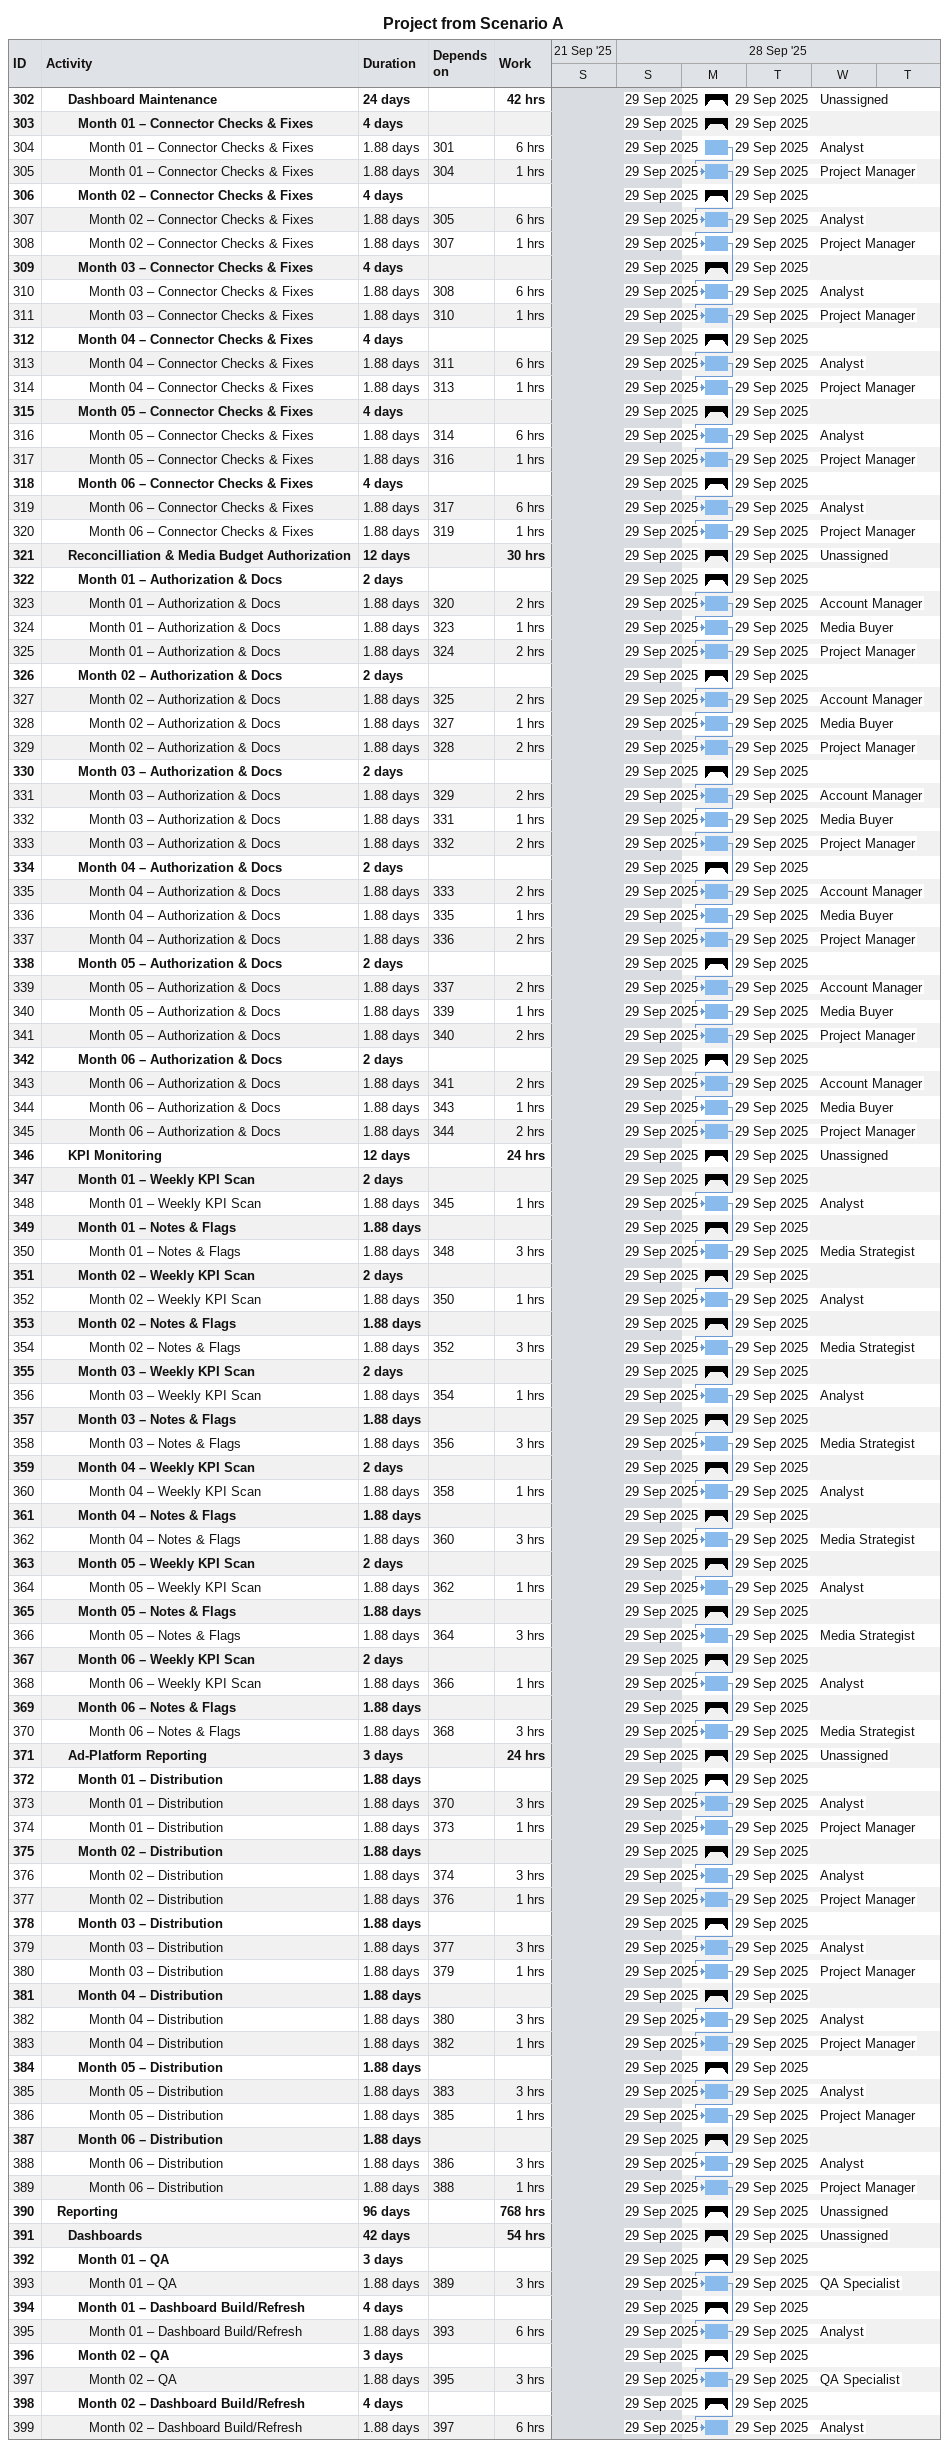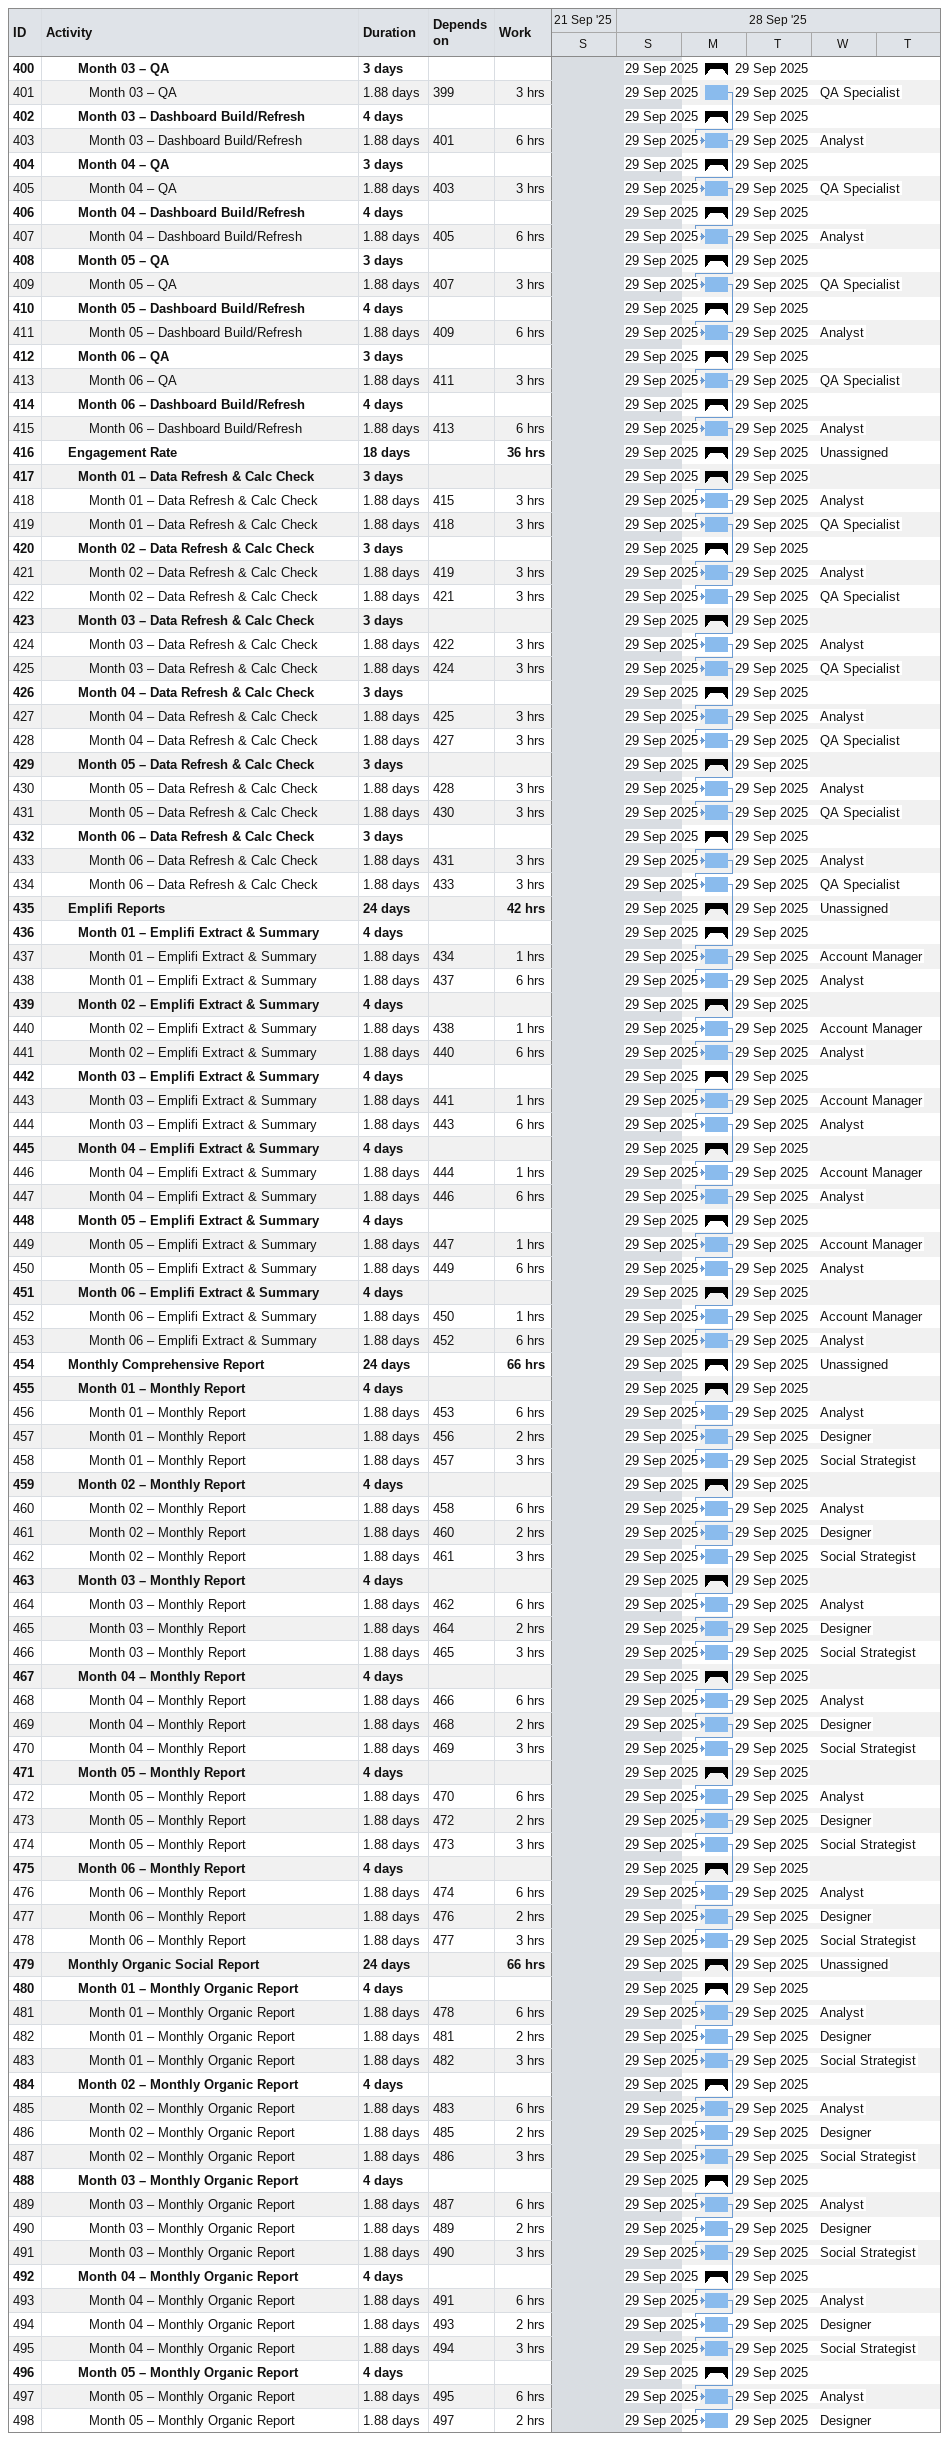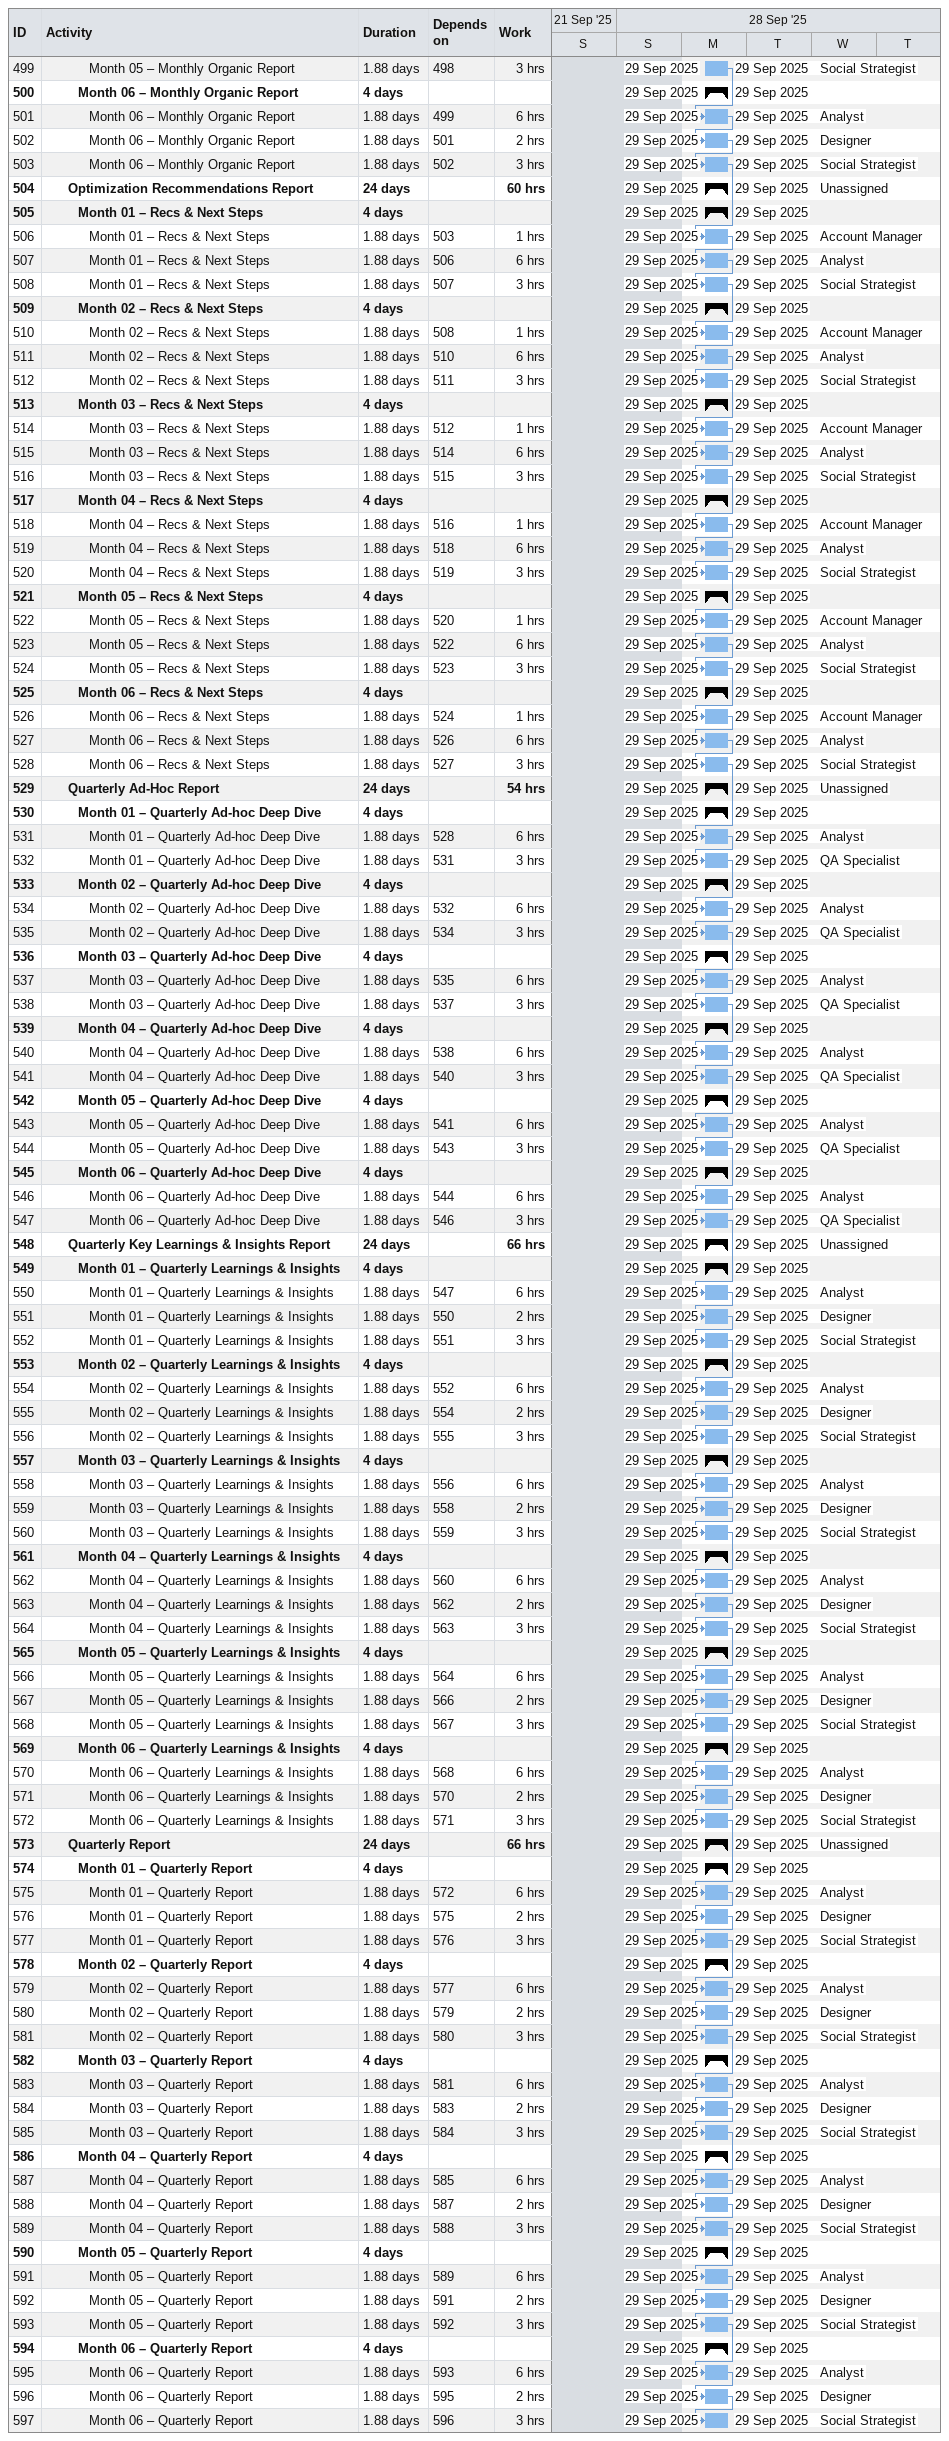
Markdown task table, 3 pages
Project from Scenario A

| ID | Level | Task | Duration | Start | Finish | Predecessors | Resources | Work (h) |
|---|---|---|---|---|---|---|---|---|
| 302 | 3 | **Dashboard Maintenance** | 24d | 2025-09-29 | 2025-09-29 |  | Unassigned | 42 |
| 303 | 4 | **Month 01 – Connector Checks & Fixes** | 4d | 2025-09-29 | 2025-09-29 |  |  |  |
| 304 | 5 | Month 01 – Connector Checks & Fixes | 1.88d | 2025-09-29 | 2025-09-29 | 301 | Analyst | 6 |
| 305 | 5 | Month 01 – Connector Checks & Fixes | 1.88d | 2025-09-29 | 2025-09-29 | 304 | Project Manager | 1 |
| 306 | 4 | **Month 02 – Connector Checks & Fixes** | 4d | 2025-09-29 | 2025-09-29 |  |  |  |
| 307 | 5 | Month 02 – Connector Checks & Fixes | 1.88d | 2025-09-29 | 2025-09-29 | 305 | Analyst | 6 |
| 308 | 5 | Month 02 – Connector Checks & Fixes | 1.88d | 2025-09-29 | 2025-09-29 | 307 | Project Manager | 1 |
| 309 | 4 | **Month 03 – Connector Checks & Fixes** | 4d | 2025-09-29 | 2025-09-29 |  |  |  |
| 310 | 5 | Month 03 – Connector Checks & Fixes | 1.88d | 2025-09-29 | 2025-09-29 | 308 | Analyst | 6 |
| 311 | 5 | Month 03 – Connector Checks & Fixes | 1.88d | 2025-09-29 | 2025-09-29 | 310 | Project Manager | 1 |
| 312 | 4 | **Month 04 – Connector Checks & Fixes** | 4d | 2025-09-29 | 2025-09-29 |  |  |  |
| 313 | 5 | Month 04 – Connector Checks & Fixes | 1.88d | 2025-09-29 | 2025-09-29 | 311 | Analyst | 6 |
| 314 | 5 | Month 04 – Connector Checks & Fixes | 1.88d | 2025-09-29 | 2025-09-29 | 313 | Project Manager | 1 |
| 315 | 4 | **Month 05 – Connector Checks & Fixes** | 4d | 2025-09-29 | 2025-09-29 |  |  |  |
| 316 | 5 | Month 05 – Connector Checks & Fixes | 1.88d | 2025-09-29 | 2025-09-29 | 314 | Analyst | 6 |
| 317 | 5 | Month 05 – Connector Checks & Fixes | 1.88d | 2025-09-29 | 2025-09-29 | 316 | Project Manager | 1 |
| 318 | 4 | **Month 06 – Connector Checks & Fixes** | 4d | 2025-09-29 | 2025-09-29 |  |  |  |
| 319 | 5 | Month 06 – Connector Checks & Fixes | 1.88d | 2025-09-29 | 2025-09-29 | 317 | Analyst | 6 |
| 320 | 5 | Month 06 – Connector Checks & Fixes | 1.88d | 2025-09-29 | 2025-09-29 | 319 | Project Manager | 1 |
| 321 | 3 | **Reconcilliation & Media Budget Authorization** | 12d | 2025-09-29 | 2025-09-29 |  | Unassigned | 30 |
| 322 | 4 | **Month 01 – Authorization & Docs** | 2d | 2025-09-29 | 2025-09-29 |  |  |  |
| 323 | 5 | Month 01 – Authorization & Docs | 1.88d | 2025-09-29 | 2025-09-29 | 320 | Account Manager | 2 |
| 324 | 5 | Month 01 – Authorization & Docs | 1.88d | 2025-09-29 | 2025-09-29 | 323 | Media Buyer | 1 |
| 325 | 5 | Month 01 – Authorization & Docs | 1.88d | 2025-09-29 | 2025-09-29 | 324 | Project Manager | 2 |
| 326 | 4 | **Month 02 – Authorization & Docs** | 2d | 2025-09-29 | 2025-09-29 |  |  |  |
| 327 | 5 | Month 02 – Authorization & Docs | 1.88d | 2025-09-29 | 2025-09-29 | 325 | Account Manager | 2 |
| 328 | 5 | Month 02 – Authorization & Docs | 1.88d | 2025-09-29 | 2025-09-29 | 327 | Media Buyer | 1 |
| 329 | 5 | Month 02 – Authorization & Docs | 1.88d | 2025-09-29 | 2025-09-29 | 328 | Project Manager | 2 |
| 330 | 4 | **Month 03 – Authorization & Docs** | 2d | 2025-09-29 | 2025-09-29 |  |  |  |
| 331 | 5 | Month 03 – Authorization & Docs | 1.88d | 2025-09-29 | 2025-09-29 | 329 | Account Manager | 2 |
| 332 | 5 | Month 03 – Authorization & Docs | 1.88d | 2025-09-29 | 2025-09-29 | 331 | Media Buyer | 1 |
| 333 | 5 | Month 03 – Authorization & Docs | 1.88d | 2025-09-29 | 2025-09-29 | 332 | Project Manager | 2 |
| 334 | 4 | **Month 04 – Authorization & Docs** | 2d | 2025-09-29 | 2025-09-29 |  |  |  |
| 335 | 5 | Month 04 – Authorization & Docs | 1.88d | 2025-09-29 | 2025-09-29 | 333 | Account Manager | 2 |
| 336 | 5 | Month 04 – Authorization & Docs | 1.88d | 2025-09-29 | 2025-09-29 | 335 | Media Buyer | 1 |
| 337 | 5 | Month 04 – Authorization & Docs | 1.88d | 2025-09-29 | 2025-09-29 | 336 | Project Manager | 2 |
| 338 | 4 | **Month 05 – Authorization & Docs** | 2d | 2025-09-29 | 2025-09-29 |  |  |  |
| 339 | 5 | Month 05 – Authorization & Docs | 1.88d | 2025-09-29 | 2025-09-29 | 337 | Account Manager | 2 |
| 340 | 5 | Month 05 – Authorization & Docs | 1.88d | 2025-09-29 | 2025-09-29 | 339 | Media Buyer | 1 |
| 341 | 5 | Month 05 – Authorization & Docs | 1.88d | 2025-09-29 | 2025-09-29 | 340 | Project Manager | 2 |
| 342 | 4 | **Month 06 – Authorization & Docs** | 2d | 2025-09-29 | 2025-09-29 |  |  |  |
| 343 | 5 | Month 06 – Authorization & Docs | 1.88d | 2025-09-29 | 2025-09-29 | 341 | Account Manager | 2 |
| 344 | 5 | Month 06 – Authorization & Docs | 1.88d | 2025-09-29 | 2025-09-29 | 343 | Media Buyer | 1 |
| 345 | 5 | Month 06 – Authorization & Docs | 1.88d | 2025-09-29 | 2025-09-29 | 344 | Project Manager | 2 |
| 346 | 3 | **KPI Monitoring** | 12d | 2025-09-29 | 2025-09-29 |  | Unassigned | 24 |
| 347 | 4 | **Month 01 – Weekly KPI Scan** | 2d | 2025-09-29 | 2025-09-29 |  |  |  |
| 348 | 5 | Month 01 – Weekly KPI Scan | 1.88d | 2025-09-29 | 2025-09-29 | 345 | Analyst | 1 |
| 349 | 4 | **Month 01 – Notes & Flags** | 1.88d | 2025-09-29 | 2025-09-29 |  |  |  |
| 350 | 5 | Month 01 – Notes & Flags | 1.88d | 2025-09-29 | 2025-09-29 | 348 | Media Strategist | 3 |
| 351 | 4 | **Month 02 – Weekly KPI Scan** | 2d | 2025-09-29 | 2025-09-29 |  |  |  |
| 352 | 5 | Month 02 – Weekly KPI Scan | 1.88d | 2025-09-29 | 2025-09-29 | 350 | Analyst | 1 |
| 353 | 4 | **Month 02 – Notes & Flags** | 1.88d | 2025-09-29 | 2025-09-29 |  |  |  |
| 354 | 5 | Month 02 – Notes & Flags | 1.88d | 2025-09-29 | 2025-09-29 | 352 | Media Strategist | 3 |
| 355 | 4 | **Month 03 – Weekly KPI Scan** | 2d | 2025-09-29 | 2025-09-29 |  |  |  |
| 356 | 5 | Month 03 – Weekly KPI Scan | 1.88d | 2025-09-29 | 2025-09-29 | 354 | Analyst | 1 |
| 357 | 4 | **Month 03 – Notes & Flags** | 1.88d | 2025-09-29 | 2025-09-29 |  |  |  |
| 358 | 5 | Month 03 – Notes & Flags | 1.88d | 2025-09-29 | 2025-09-29 | 356 | Media Strategist | 3 |
| 359 | 4 | **Month 04 – Weekly KPI Scan** | 2d | 2025-09-29 | 2025-09-29 |  |  |  |
| 360 | 5 | Month 04 – Weekly KPI Scan | 1.88d | 2025-09-29 | 2025-09-29 | 358 | Analyst | 1 |
| 361 | 4 | **Month 04 – Notes & Flags** | 1.88d | 2025-09-29 | 2025-09-29 |  |  |  |
| 362 | 5 | Month 04 – Notes & Flags | 1.88d | 2025-09-29 | 2025-09-29 | 360 | Media Strategist | 3 |
| 363 | 4 | **Month 05 – Weekly KPI Scan** | 2d | 2025-09-29 | 2025-09-29 |  |  |  |
| 364 | 5 | Month 05 – Weekly KPI Scan | 1.88d | 2025-09-29 | 2025-09-29 | 362 | Analyst | 1 |
| 365 | 4 | **Month 05 – Notes & Flags** | 1.88d | 2025-09-29 | 2025-09-29 |  |  |  |
| 366 | 5 | Month 05 – Notes & Flags | 1.88d | 2025-09-29 | 2025-09-29 | 364 | Media Strategist | 3 |
| 367 | 4 | **Month 06 – Weekly KPI Scan** | 2d | 2025-09-29 | 2025-09-29 |  |  |  |
| 368 | 5 | Month 06 – Weekly KPI Scan | 1.88d | 2025-09-29 | 2025-09-29 | 366 | Analyst | 1 |
| 369 | 4 | **Month 06 – Notes & Flags** | 1.88d | 2025-09-29 | 2025-09-29 |  |  |  |
| 370 | 5 | Month 06 – Notes & Flags | 1.88d | 2025-09-29 | 2025-09-29 | 368 | Media Strategist | 3 |
| 371 | 3 | **Ad-Platform Reporting** | 3d | 2025-09-29 | 2025-09-29 |  | Unassigned | 24 |
| 372 | 4 | **Month 01 – Distribution** | 1.88d | 2025-09-29 | 2025-09-29 |  |  |  |
| 373 | 5 | Month 01 – Distribution | 1.88d | 2025-09-29 | 2025-09-29 | 370 | Analyst | 3 |
| 374 | 5 | Month 01 – Distribution | 1.88d | 2025-09-29 | 2025-09-29 | 373 | Project Manager | 1 |
| 375 | 4 | **Month 02 – Distribution** | 1.88d | 2025-09-29 | 2025-09-29 |  |  |  |
| 376 | 5 | Month 02 – Distribution | 1.88d | 2025-09-29 | 2025-09-29 | 374 | Analyst | 3 |
| 377 | 5 | Month 02 – Distribution | 1.88d | 2025-09-29 | 2025-09-29 | 376 | Project Manager | 1 |
| 378 | 4 | **Month 03 – Distribution** | 1.88d | 2025-09-29 | 2025-09-29 |  |  |  |
| 379 | 5 | Month 03 – Distribution | 1.88d | 2025-09-29 | 2025-09-29 | 377 | Analyst | 3 |
| 380 | 5 | Month 03 – Distribution | 1.88d | 2025-09-29 | 2025-09-29 | 379 | Project Manager | 1 |
| 381 | 4 | **Month 04 – Distribution** | 1.88d | 2025-09-29 | 2025-09-29 |  |  |  |
| 382 | 5 | Month 04 – Distribution | 1.88d | 2025-09-29 | 2025-09-29 | 380 | Analyst | 3 |
| 383 | 5 | Month 04 – Distribution | 1.88d | 2025-09-29 | 2025-09-29 | 382 | Project Manager | 1 |
| 384 | 4 | **Month 05 – Distribution** | 1.88d | 2025-09-29 | 2025-09-29 |  |  |  |
| 385 | 5 | Month 05 – Distribution | 1.88d | 2025-09-29 | 2025-09-29 | 383 | Analyst | 3 |
| 386 | 5 | Month 05 – Distribution | 1.88d | 2025-09-29 | 2025-09-29 | 385 | Project Manager | 1 |
| 387 | 4 | **Month 06 – Distribution** | 1.88d | 2025-09-29 | 2025-09-29 |  |  |  |
| 388 | 5 | Month 06 – Distribution | 1.88d | 2025-09-29 | 2025-09-29 | 386 | Analyst | 3 |
| 389 | 5 | Month 06 – Distribution | 1.88d | 2025-09-29 | 2025-09-29 | 388 | Project Manager | 1 |
| 390 | 2 | **Reporting** | 96d | 2025-09-29 | 2025-09-29 |  | Unassigned | 768 |
| 391 | 3 | **Dashboards** | 42d | 2025-09-29 | 2025-09-29 |  | Unassigned | 54 |
| 392 | 4 | **Month 01 – QA** | 3d | 2025-09-29 | 2025-09-29 |  |  |  |
| 393 | 5 | Month 01 – QA | 1.88d | 2025-09-29 | 2025-09-29 | 389 | QA Specialist | 3 |
| 394 | 4 | **Month 01 – Dashboard Build/Refresh** | 4d | 2025-09-29 | 2025-09-29 |  |  |  |
| 395 | 5 | Month 01 – Dashboard Build/Refresh | 1.88d | 2025-09-29 | 2025-09-29 | 393 | Analyst | 6 |
| 396 | 4 | **Month 02 – QA** | 3d | 2025-09-29 | 2025-09-29 |  |  |  |
| 397 | 5 | Month 02 – QA | 1.88d | 2025-09-29 | 2025-09-29 | 395 | QA Specialist | 3 |
| 398 | 4 | **Month 02 – Dashboard Build/Refresh** | 4d | 2025-09-29 | 2025-09-29 |  |  |  |
| 399 | 5 | Month 02 – Dashboard Build/Refresh | 1.88d | 2025-09-29 | 2025-09-29 | 397 | Analyst | 6 |
| 400 | 4 | **Month 03 – QA** | 3d | 2025-09-29 | 2025-09-29 |  |  |  |
| 401 | 5 | Month 03 – QA | 1.88d | 2025-09-29 | 2025-09-29 | 399 | QA Specialist | 3 |
| 402 | 4 | **Month 03 – Dashboard Build/Refresh** | 4d | 2025-09-29 | 2025-09-29 |  |  |  |
| 403 | 5 | Month 03 – Dashboard Build/Refresh | 1.88d | 2025-09-29 | 2025-09-29 | 401 | Analyst | 6 |
| 404 | 4 | **Month 04 – QA** | 3d | 2025-09-29 | 2025-09-29 |  |  |  |
| 405 | 5 | Month 04 – QA | 1.88d | 2025-09-29 | 2025-09-29 | 403 | QA Specialist | 3 |
| 406 | 4 | **Month 04 – Dashboard Build/Refresh** | 4d | 2025-09-29 | 2025-09-29 |  |  |  |
| 407 | 5 | Month 04 – Dashboard Build/Refresh | 1.88d | 2025-09-29 | 2025-09-29 | 405 | Analyst | 6 |
| 408 | 4 | **Month 05 – QA** | 3d | 2025-09-29 | 2025-09-29 |  |  |  |
| 409 | 5 | Month 05 – QA | 1.88d | 2025-09-29 | 2025-09-29 | 407 | QA Specialist | 3 |
| 410 | 4 | **Month 05 – Dashboard Build/Refresh** | 4d | 2025-09-29 | 2025-09-29 |  |  |  |
| 411 | 5 | Month 05 – Dashboard Build/Refresh | 1.88d | 2025-09-29 | 2025-09-29 | 409 | Analyst | 6 |
| 412 | 4 | **Month 06 – QA** | 3d | 2025-09-29 | 2025-09-29 |  |  |  |
| 413 | 5 | Month 06 – QA | 1.88d | 2025-09-29 | 2025-09-29 | 411 | QA Specialist | 3 |
| 414 | 4 | **Month 06 – Dashboard Build/Refresh** | 4d | 2025-09-29 | 2025-09-29 |  |  |  |
| 415 | 5 | Month 06 – Dashboard Build/Refresh | 1.88d | 2025-09-29 | 2025-09-29 | 413 | Analyst | 6 |
| 416 | 3 | **Engagement Rate** | 18d | 2025-09-29 | 2025-09-29 |  | Unassigned | 36 |
| 417 | 4 | **Month 01 – Data Refresh & Calc Check** | 3d | 2025-09-29 | 2025-09-29 |  |  |  |
| 418 | 5 | Month 01 – Data Refresh & Calc Check | 1.88d | 2025-09-29 | 2025-09-29 | 415 | Analyst | 3 |
| 419 | 5 | Month 01 – Data Refresh & Calc Check | 1.88d | 2025-09-29 | 2025-09-29 | 418 | QA Specialist | 3 |
| 420 | 4 | **Month 02 – Data Refresh & Calc Check** | 3d | 2025-09-29 | 2025-09-29 |  |  |  |
| 421 | 5 | Month 02 – Data Refresh & Calc Check | 1.88d | 2025-09-29 | 2025-09-29 | 419 | Analyst | 3 |
| 422 | 5 | Month 02 – Data Refresh & Calc Check | 1.88d | 2025-09-29 | 2025-09-29 | 421 | QA Specialist | 3 |
| 423 | 4 | **Month 03 – Data Refresh & Calc Check** | 3d | 2025-09-29 | 2025-09-29 |  |  |  |
| 424 | 5 | Month 03 – Data Refresh & Calc Check | 1.88d | 2025-09-29 | 2025-09-29 | 422 | Analyst | 3 |
| 425 | 5 | Month 03 – Data Refresh & Calc Check | 1.88d | 2025-09-29 | 2025-09-29 | 424 | QA Specialist | 3 |
| 426 | 4 | **Month 04 – Data Refresh & Calc Check** | 3d | 2025-09-29 | 2025-09-29 |  |  |  |
| 427 | 5 | Month 04 – Data Refresh & Calc Check | 1.88d | 2025-09-29 | 2025-09-29 | 425 | Analyst | 3 |
| 428 | 5 | Month 04 – Data Refresh & Calc Check | 1.88d | 2025-09-29 | 2025-09-29 | 427 | QA Specialist | 3 |
| 429 | 4 | **Month 05 – Data Refresh & Calc Check** | 3d | 2025-09-29 | 2025-09-29 |  |  |  |
| 430 | 5 | Month 05 – Data Refresh & Calc Check | 1.88d | 2025-09-29 | 2025-09-29 | 428 | Analyst | 3 |
| 431 | 5 | Month 05 – Data Refresh & Calc Check | 1.88d | 2025-09-29 | 2025-09-29 | 430 | QA Specialist | 3 |
| 432 | 4 | **Month 06 – Data Refresh & Calc Check** | 3d | 2025-09-29 | 2025-09-29 |  |  |  |
| 433 | 5 | Month 06 – Data Refresh & Calc Check | 1.88d | 2025-09-29 | 2025-09-29 | 431 | Analyst | 3 |
| 434 | 5 | Month 06 – Data Refresh & Calc Check | 1.88d | 2025-09-29 | 2025-09-29 | 433 | QA Specialist | 3 |
| 435 | 3 | **Emplifi Reports** | 24d | 2025-09-29 | 2025-09-29 |  | Unassigned | 42 |
| 436 | 4 | **Month 01 – Emplifi Extract & Summary** | 4d | 2025-09-29 | 2025-09-29 |  |  |  |
| 437 | 5 | Month 01 – Emplifi Extract & Summary | 1.88d | 2025-09-29 | 2025-09-29 | 434 | Account Manager | 1 |
| 438 | 5 | Month 01 – Emplifi Extract & Summary | 1.88d | 2025-09-29 | 2025-09-29 | 437 | Analyst | 6 |
| 439 | 4 | **Month 02 – Emplifi Extract & Summary** | 4d | 2025-09-29 | 2025-09-29 |  |  |  |
| 440 | 5 | Month 02 – Emplifi Extract & Summary | 1.88d | 2025-09-29 | 2025-09-29 | 438 | Account Manager | 1 |
| 441 | 5 | Month 02 – Emplifi Extract & Summary | 1.88d | 2025-09-29 | 2025-09-29 | 440 | Analyst | 6 |
| 442 | 4 | **Month 03 – Emplifi Extract & Summary** | 4d | 2025-09-29 | 2025-09-29 |  |  |  |
| 443 | 5 | Month 03 – Emplifi Extract & Summary | 1.88d | 2025-09-29 | 2025-09-29 | 441 | Account Manager | 1 |
| 444 | 5 | Month 03 – Emplifi Extract & Summary | 1.88d | 2025-09-29 | 2025-09-29 | 443 | Analyst | 6 |
| 445 | 4 | **Month 04 – Emplifi Extract & Summary** | 4d | 2025-09-29 | 2025-09-29 |  |  |  |
| 446 | 5 | Month 04 – Emplifi Extract & Summary | 1.88d | 2025-09-29 | 2025-09-29 | 444 | Account Manager | 1 |
| 447 | 5 | Month 04 – Emplifi Extract & Summary | 1.88d | 2025-09-29 | 2025-09-29 | 446 | Analyst | 6 |
| 448 | 4 | **Month 05 – Emplifi Extract & Summary** | 4d | 2025-09-29 | 2025-09-29 |  |  |  |
| 449 | 5 | Month 05 – Emplifi Extract & Summary | 1.88d | 2025-09-29 | 2025-09-29 | 447 | Account Manager | 1 |
| 450 | 5 | Month 05 – Emplifi Extract & Summary | 1.88d | 2025-09-29 | 2025-09-29 | 449 | Analyst | 6 |
| 451 | 4 | **Month 06 – Emplifi Extract & Summary** | 4d | 2025-09-29 | 2025-09-29 |  |  |  |
| 452 | 5 | Month 06 – Emplifi Extract & Summary | 1.88d | 2025-09-29 | 2025-09-29 | 450 | Account Manager | 1 |
| 453 | 5 | Month 06 – Emplifi Extract & Summary | 1.88d | 2025-09-29 | 2025-09-29 | 452 | Analyst | 6 |
| 454 | 3 | **Monthly Comprehensive Report** | 24d | 2025-09-29 | 2025-09-29 |  | Unassigned | 66 |
| 455 | 4 | **Month 01 – Monthly Report** | 4d | 2025-09-29 | 2025-09-29 |  |  |  |
| 456 | 5 | Month 01 – Monthly Report | 1.88d | 2025-09-29 | 2025-09-29 | 453 | Analyst | 6 |
| 457 | 5 | Month 01 – Monthly Report | 1.88d | 2025-09-29 | 2025-09-29 | 456 | Designer | 2 |
| 458 | 5 | Month 01 – Monthly Report | 1.88d | 2025-09-29 | 2025-09-29 | 457 | Social Strategist | 3 |
| 459 | 4 | **Month 02 – Monthly Report** | 4d | 2025-09-29 | 2025-09-29 |  |  |  |
| 460 | 5 | Month 02 – Monthly Report | 1.88d | 2025-09-29 | 2025-09-29 | 458 | Analyst | 6 |
| 461 | 5 | Month 02 – Monthly Report | 1.88d | 2025-09-29 | 2025-09-29 | 460 | Designer | 2 |
| 462 | 5 | Month 02 – Monthly Report | 1.88d | 2025-09-29 | 2025-09-29 | 461 | Social Strategist | 3 |
| 463 | 4 | **Month 03 – Monthly Report** | 4d | 2025-09-29 | 2025-09-29 |  |  |  |
| 464 | 5 | Month 03 – Monthly Report | 1.88d | 2025-09-29 | 2025-09-29 | 462 | Analyst | 6 |
| 465 | 5 | Month 03 – Monthly Report | 1.88d | 2025-09-29 | 2025-09-29 | 464 | Designer | 2 |
| 466 | 5 | Month 03 – Monthly Report | 1.88d | 2025-09-29 | 2025-09-29 | 465 | Social Strategist | 3 |
| 467 | 4 | **Month 04 – Monthly Report** | 4d | 2025-09-29 | 2025-09-29 |  |  |  |
| 468 | 5 | Month 04 – Monthly Report | 1.88d | 2025-09-29 | 2025-09-29 | 466 | Analyst | 6 |
| 469 | 5 | Month 04 – Monthly Report | 1.88d | 2025-09-29 | 2025-09-29 | 468 | Designer | 2 |
| 470 | 5 | Month 04 – Monthly Report | 1.88d | 2025-09-29 | 2025-09-29 | 469 | Social Strategist | 3 |
| 471 | 4 | **Month 05 – Monthly Report** | 4d | 2025-09-29 | 2025-09-29 |  |  |  |
| 472 | 5 | Month 05 – Monthly Report | 1.88d | 2025-09-29 | 2025-09-29 | 470 | Analyst | 6 |
| 473 | 5 | Month 05 – Monthly Report | 1.88d | 2025-09-29 | 2025-09-29 | 472 | Designer | 2 |
| 474 | 5 | Month 05 – Monthly Report | 1.88d | 2025-09-29 | 2025-09-29 | 473 | Social Strategist | 3 |
| 475 | 4 | **Month 06 – Monthly Report** | 4d | 2025-09-29 | 2025-09-29 |  |  |  |
| 476 | 5 | Month 06 – Monthly Report | 1.88d | 2025-09-29 | 2025-09-29 | 474 | Analyst | 6 |
| 477 | 5 | Month 06 – Monthly Report | 1.88d | 2025-09-29 | 2025-09-29 | 476 | Designer | 2 |
| 478 | 5 | Month 06 – Monthly Report | 1.88d | 2025-09-29 | 2025-09-29 | 477 | Social Strategist | 3 |
| 479 | 3 | **Monthly Organic Social Report** | 24d | 2025-09-29 | 2025-09-29 |  | Unassigned | 66 |
| 480 | 4 | **Month 01 – Monthly Organic Report** | 4d | 2025-09-29 | 2025-09-29 |  |  |  |
| 481 | 5 | Month 01 – Monthly Organic Report | 1.88d | 2025-09-29 | 2025-09-29 | 478 | Analyst | 6 |
| 482 | 5 | Month 01 – Monthly Organic Report | 1.88d | 2025-09-29 | 2025-09-29 | 481 | Designer | 2 |
| 483 | 5 | Month 01 – Monthly Organic Report | 1.88d | 2025-09-29 | 2025-09-29 | 482 | Social Strategist | 3 |
| 484 | 4 | **Month 02 – Monthly Organic Report** | 4d | 2025-09-29 | 2025-09-29 |  |  |  |
| 485 | 5 | Month 02 – Monthly Organic Report | 1.88d | 2025-09-29 | 2025-09-29 | 483 | Analyst | 6 |
| 486 | 5 | Month 02 – Monthly Organic Report | 1.88d | 2025-09-29 | 2025-09-29 | 485 | Designer | 2 |
| 487 | 5 | Month 02 – Monthly Organic Report | 1.88d | 2025-09-29 | 2025-09-29 | 486 | Social Strategist | 3 |
| 488 | 4 | **Month 03 – Monthly Organic Report** | 4d | 2025-09-29 | 2025-09-29 |  |  |  |
| 489 | 5 | Month 03 – Monthly Organic Report | 1.88d | 2025-09-29 | 2025-09-29 | 487 | Analyst | 6 |
| 490 | 5 | Month 03 – Monthly Organic Report | 1.88d | 2025-09-29 | 2025-09-29 | 489 | Designer | 2 |
| 491 | 5 | Month 03 – Monthly Organic Report | 1.88d | 2025-09-29 | 2025-09-29 | 490 | Social Strategist | 3 |
| 492 | 4 | **Month 04 – Monthly Organic Report** | 4d | 2025-09-29 | 2025-09-29 |  |  |  |
| 493 | 5 | Month 04 – Monthly Organic Report | 1.88d | 2025-09-29 | 2025-09-29 | 491 | Analyst | 6 |
| 494 | 5 | Month 04 – Monthly Organic Report | 1.88d | 2025-09-29 | 2025-09-29 | 493 | Designer | 2 |
| 495 | 5 | Month 04 – Monthly Organic Report | 1.88d | 2025-09-29 | 2025-09-29 | 494 | Social Strategist | 3 |
| 496 | 4 | **Month 05 – Monthly Organic Report** | 4d | 2025-09-29 | 2025-09-29 |  |  |  |
| 497 | 5 | Month 05 – Monthly Organic Report | 1.88d | 2025-09-29 | 2025-09-29 | 495 | Analyst | 6 |
| 498 | 5 | Month 05 – Monthly Organic Report | 1.88d | 2025-09-29 | 2025-09-29 | 497 | Designer | 2 |
| 499 | 5 | Month 05 – Monthly Organic Report | 1.88d | 2025-09-29 | 2025-09-29 | 498 | Social Strategist | 3 |
| 500 | 4 | **Month 06 – Monthly Organic Report** | 4d | 2025-09-29 | 2025-09-29 |  |  |  |
| 501 | 5 | Month 06 – Monthly Organic Report | 1.88d | 2025-09-29 | 2025-09-29 | 499 | Analyst | 6 |
| 502 | 5 | Month 06 – Monthly Organic Report | 1.88d | 2025-09-29 | 2025-09-29 | 501 | Designer | 2 |
| 503 | 5 | Month 06 – Monthly Organic Report | 1.88d | 2025-09-29 | 2025-09-29 | 502 | Social Strategist | 3 |
| 504 | 3 | **Optimization Recommendations Report** | 24d | 2025-09-29 | 2025-09-29 |  | Unassigned | 60 |
| 505 | 4 | **Month 01 – Recs & Next Steps** | 4d | 2025-09-29 | 2025-09-29 |  |  |  |
| 506 | 5 | Month 01 – Recs & Next Steps | 1.88d | 2025-09-29 | 2025-09-29 | 503 | Account Manager | 1 |
| 507 | 5 | Month 01 – Recs & Next Steps | 1.88d | 2025-09-29 | 2025-09-29 | 506 | Analyst | 6 |
| 508 | 5 | Month 01 – Recs & Next Steps | 1.88d | 2025-09-29 | 2025-09-29 | 507 | Social Strategist | 3 |
| 509 | 4 | **Month 02 – Recs & Next Steps** | 4d | 2025-09-29 | 2025-09-29 |  |  |  |
| 510 | 5 | Month 02 – Recs & Next Steps | 1.88d | 2025-09-29 | 2025-09-29 | 508 | Account Manager | 1 |
| 511 | 5 | Month 02 – Recs & Next Steps | 1.88d | 2025-09-29 | 2025-09-29 | 510 | Analyst | 6 |
| 512 | 5 | Month 02 – Recs & Next Steps | 1.88d | 2025-09-29 | 2025-09-29 | 511 | Social Strategist | 3 |
| 513 | 4 | **Month 03 – Recs & Next Steps** | 4d | 2025-09-29 | 2025-09-29 |  |  |  |
| 514 | 5 | Month 03 – Recs & Next Steps | 1.88d | 2025-09-29 | 2025-09-29 | 512 | Account Manager | 1 |
| 515 | 5 | Month 03 – Recs & Next Steps | 1.88d | 2025-09-29 | 2025-09-29 | 514 | Analyst | 6 |
| 516 | 5 | Month 03 – Recs & Next Steps | 1.88d | 2025-09-29 | 2025-09-29 | 515 | Social Strategist | 3 |
| 517 | 4 | **Month 04 – Recs & Next Steps** | 4d | 2025-09-29 | 2025-09-29 |  |  |  |
| 518 | 5 | Month 04 – Recs & Next Steps | 1.88d | 2025-09-29 | 2025-09-29 | 516 | Account Manager | 1 |
| 519 | 5 | Month 04 – Recs & Next Steps | 1.88d | 2025-09-29 | 2025-09-29 | 518 | Analyst | 6 |
| 520 | 5 | Month 04 – Recs & Next Steps | 1.88d | 2025-09-29 | 2025-09-29 | 519 | Social Strategist | 3 |
| 521 | 4 | **Month 05 – Recs & Next Steps** | 4d | 2025-09-29 | 2025-09-29 |  |  |  |
| 522 | 5 | Month 05 – Recs & Next Steps | 1.88d | 2025-09-29 | 2025-09-29 | 520 | Account Manager | 1 |
| 523 | 5 | Month 05 – Recs & Next Steps | 1.88d | 2025-09-29 | 2025-09-29 | 522 | Analyst | 6 |
| 524 | 5 | Month 05 – Recs & Next Steps | 1.88d | 2025-09-29 | 2025-09-29 | 523 | Social Strategist | 3 |
| 525 | 4 | **Month 06 – Recs & Next Steps** | 4d | 2025-09-29 | 2025-09-29 |  |  |  |
| 526 | 5 | Month 06 – Recs & Next Steps | 1.88d | 2025-09-29 | 2025-09-29 | 524 | Account Manager | 1 |
| 527 | 5 | Month 06 – Recs & Next Steps | 1.88d | 2025-09-29 | 2025-09-29 | 526 | Analyst | 6 |
| 528 | 5 | Month 06 – Recs & Next Steps | 1.88d | 2025-09-29 | 2025-09-29 | 527 | Social Strategist | 3 |
| 529 | 3 | **Quarterly Ad-Hoc Report** | 24d | 2025-09-29 | 2025-09-29 |  | Unassigned | 54 |
| 530 | 4 | **Month 01 – Quarterly Ad-hoc Deep Dive** | 4d | 2025-09-29 | 2025-09-29 |  |  |  |
| 531 | 5 | Month 01 – Quarterly Ad-hoc Deep Dive | 1.88d | 2025-09-29 | 2025-09-29 | 528 | Analyst | 6 |
| 532 | 5 | Month 01 – Quarterly Ad-hoc Deep Dive | 1.88d | 2025-09-29 | 2025-09-29 | 531 | QA Specialist | 3 |
| 533 | 4 | **Month 02 – Quarterly Ad-hoc Deep Dive** | 4d | 2025-09-29 | 2025-09-29 |  |  |  |
| 534 | 5 | Month 02 – Quarterly Ad-hoc Deep Dive | 1.88d | 2025-09-29 | 2025-09-29 | 532 | Analyst | 6 |
| 535 | 5 | Month 02 – Quarterly Ad-hoc Deep Dive | 1.88d | 2025-09-29 | 2025-09-29 | 534 | QA Specialist | 3 |
| 536 | 4 | **Month 03 – Quarterly Ad-hoc Deep Dive** | 4d | 2025-09-29 | 2025-09-29 |  |  |  |
| 537 | 5 | Month 03 – Quarterly Ad-hoc Deep Dive | 1.88d | 2025-09-29 | 2025-09-29 | 535 | Analyst | 6 |
| 538 | 5 | Month 03 – Quarterly Ad-hoc Deep Dive | 1.88d | 2025-09-29 | 2025-09-29 | 537 | QA Specialist | 3 |
| 539 | 4 | **Month 04 – Quarterly Ad-hoc Deep Dive** | 4d | 2025-09-29 | 2025-09-29 |  |  |  |
| 540 | 5 | Month 04 – Quarterly Ad-hoc Deep Dive | 1.88d | 2025-09-29 | 2025-09-29 | 538 | Analyst | 6 |
| 541 | 5 | Month 04 – Quarterly Ad-hoc Deep Dive | 1.88d | 2025-09-29 | 2025-09-29 | 540 | QA Specialist | 3 |
| 542 | 4 | **Month 05 – Quarterly Ad-hoc Deep Dive** | 4d | 2025-09-29 | 2025-09-29 |  |  |  |
| 543 | 5 | Month 05 – Quarterly Ad-hoc Deep Dive | 1.88d | 2025-09-29 | 2025-09-29 | 541 | Analyst | 6 |
| 544 | 5 | Month 05 – Quarterly Ad-hoc Deep Dive | 1.88d | 2025-09-29 | 2025-09-29 | 543 | QA Specialist | 3 |
| 545 | 4 | **Month 06 – Quarterly Ad-hoc Deep Dive** | 4d | 2025-09-29 | 2025-09-29 |  |  |  |
| 546 | 5 | Month 06 – Quarterly Ad-hoc Deep Dive | 1.88d | 2025-09-29 | 2025-09-29 | 544 | Analyst | 6 |
| 547 | 5 | Month 06 – Quarterly Ad-hoc Deep Dive | 1.88d | 2025-09-29 | 2025-09-29 | 546 | QA Specialist | 3 |
| 548 | 3 | **Quarterly Key Learnings & Insights Report** | 24d | 2025-09-29 | 2025-09-29 |  | Unassigned | 66 |
| 549 | 4 | **Month 01 – Quarterly Learnings & Insights** | 4d | 2025-09-29 | 2025-09-29 |  |  |  |
| 550 | 5 | Month 01 – Quarterly Learnings & Insights | 1.88d | 2025-09-29 | 2025-09-29 | 547 | Analyst | 6 |
| 551 | 5 | Month 01 – Quarterly Learnings & Insights | 1.88d | 2025-09-29 | 2025-09-29 | 550 | Designer | 2 |
| 552 | 5 | Month 01 – Quarterly Learnings & Insights | 1.88d | 2025-09-29 | 2025-09-29 | 551 | Social Strategist | 3 |
| 553 | 4 | **Month 02 – Quarterly Learnings & Insights** | 4d | 2025-09-29 | 2025-09-29 |  |  |  |
| 554 | 5 | Month 02 – Quarterly Learnings & Insights | 1.88d | 2025-09-29 | 2025-09-29 | 552 | Analyst | 6 |
| 555 | 5 | Month 02 – Quarterly Learnings & Insights | 1.88d | 2025-09-29 | 2025-09-29 | 554 | Designer | 2 |
| 556 | 5 | Month 02 – Quarterly Learnings & Insights | 1.88d | 2025-09-29 | 2025-09-29 | 555 | Social Strategist | 3 |
| 557 | 4 | **Month 03 – Quarterly Learnings & Insights** | 4d | 2025-09-29 | 2025-09-29 |  |  |  |
| 558 | 5 | Month 03 – Quarterly Learnings & Insights | 1.88d | 2025-09-29 | 2025-09-29 | 556 | Analyst | 6 |
| 559 | 5 | Month 03 – Quarterly Learnings & Insights | 1.88d | 2025-09-29 | 2025-09-29 | 558 | Designer | 2 |
| 560 | 5 | Month 03 – Quarterly Learnings & Insights | 1.88d | 2025-09-29 | 2025-09-29 | 559 | Social Strategist | 3 |
| 561 | 4 | **Month 04 – Quarterly Learnings & Insights** | 4d | 2025-09-29 | 2025-09-29 |  |  |  |
| 562 | 5 | Month 04 – Quarterly Learnings & Insights | 1.88d | 2025-09-29 | 2025-09-29 | 560 | Analyst | 6 |
| 563 | 5 | Month 04 – Quarterly Learnings & Insights | 1.88d | 2025-09-29 | 2025-09-29 | 562 | Designer | 2 |
| 564 | 5 | Month 04 – Quarterly Learnings & Insights | 1.88d | 2025-09-29 | 2025-09-29 | 563 | Social Strategist | 3 |
| 565 | 4 | **Month 05 – Quarterly Learnings & Insights** | 4d | 2025-09-29 | 2025-09-29 |  |  |  |
| 566 | 5 | Month 05 – Quarterly Learnings & Insights | 1.88d | 2025-09-29 | 2025-09-29 | 564 | Analyst | 6 |
| 567 | 5 | Month 05 – Quarterly Learnings & Insights | 1.88d | 2025-09-29 | 2025-09-29 | 566 | Designer | 2 |
| 568 | 5 | Month 05 – Quarterly Learnings & Insights | 1.88d | 2025-09-29 | 2025-09-29 | 567 | Social Strategist | 3 |
| 569 | 4 | **Month 06 – Quarterly Learnings & Insights** | 4d | 2025-09-29 | 2025-09-29 |  |  |  |
| 570 | 5 | Month 06 – Quarterly Learnings & Insights | 1.88d | 2025-09-29 | 2025-09-29 | 568 | Analyst | 6 |
| 571 | 5 | Month 06 – Quarterly Learnings & Insights | 1.88d | 2025-09-29 | 2025-09-29 | 570 | Designer | 2 |
| 572 | 5 | Month 06 – Quarterly Learnings & Insights | 1.88d | 2025-09-29 | 2025-09-29 | 571 | Social Strategist | 3 |
| 573 | 3 | **Quarterly Report** | 24d | 2025-09-29 | 2025-09-29 |  | Unassigned | 66 |
| 574 | 4 | **Month 01 – Quarterly Report** | 4d | 2025-09-29 | 2025-09-29 |  |  |  |
| 575 | 5 | Month 01 – Quarterly Report | 1.88d | 2025-09-29 | 2025-09-29 | 572 | Analyst | 6 |
| 576 | 5 | Month 01 – Quarterly Report | 1.88d | 2025-09-29 | 2025-09-29 | 575 | Designer | 2 |
| 577 | 5 | Month 01 – Quarterly Report | 1.88d | 2025-09-29 | 2025-09-29 | 576 | Social Strategist | 3 |
| 578 | 4 | **Month 02 – Quarterly Report** | 4d | 2025-09-29 | 2025-09-29 |  |  |  |
| 579 | 5 | Month 02 – Quarterly Report | 1.88d | 2025-09-29 | 2025-09-29 | 577 | Analyst | 6 |
| 580 | 5 | Month 02 – Quarterly Report | 1.88d | 2025-09-29 | 2025-09-29 | 579 | Designer | 2 |
| 581 | 5 | Month 02 – Quarterly Report | 1.88d | 2025-09-29 | 2025-09-29 | 580 | Social Strategist | 3 |
| 582 | 4 | **Month 03 – Quarterly Report** | 4d | 2025-09-29 | 2025-09-29 |  |  |  |
| 583 | 5 | Month 03 – Quarterly Report | 1.88d | 2025-09-29 | 2025-09-29 | 581 | Analyst | 6 |
| 584 | 5 | Month 03 – Quarterly Report | 1.88d | 2025-09-29 | 2025-09-29 | 583 | Designer | 2 |
| 585 | 5 | Month 03 – Quarterly Report | 1.88d | 2025-09-29 | 2025-09-29 | 584 | Social Strategist | 3 |
| 586 | 4 | **Month 04 – Quarterly Report** | 4d | 2025-09-29 | 2025-09-29 |  |  |  |
| 587 | 5 | Month 04 – Quarterly Report | 1.88d | 2025-09-29 | 2025-09-29 | 585 | Analyst | 6 |
| 588 | 5 | Month 04 – Quarterly Report | 1.88d | 2025-09-29 | 2025-09-29 | 587 | Designer | 2 |
| 589 | 5 | Month 04 – Quarterly Report | 1.88d | 2025-09-29 | 2025-09-29 | 588 | Social Strategist | 3 |
| 590 | 4 | **Month 05 – Quarterly Report** | 4d | 2025-09-29 | 2025-09-29 |  |  |  |
| 591 | 5 | Month 05 – Quarterly Report | 1.88d | 2025-09-29 | 2025-09-29 | 589 | Analyst | 6 |
| 592 | 5 | Month 05 – Quarterly Report | 1.88d | 2025-09-29 | 2025-09-29 | 591 | Designer | 2 |
| 593 | 5 | Month 05 – Quarterly Report | 1.88d | 2025-09-29 | 2025-09-29 | 592 | Social Strategist | 3 |
| 594 | 4 | **Month 06 – Quarterly Report** | 4d | 2025-09-29 | 2025-09-29 |  |  |  |
| 595 | 5 | Month 06 – Quarterly Report | 1.88d | 2025-09-29 | 2025-09-29 | 593 | Analyst | 6 |
| 596 | 5 | Month 06 – Quarterly Report | 1.88d | 2025-09-29 | 2025-09-29 | 595 | Designer | 2 |
| 597 | 5 | Month 06 – Quarterly Report | 1.88d | 2025-09-29 | 2025-09-29 | 596 | Social Strategist | 3 |
